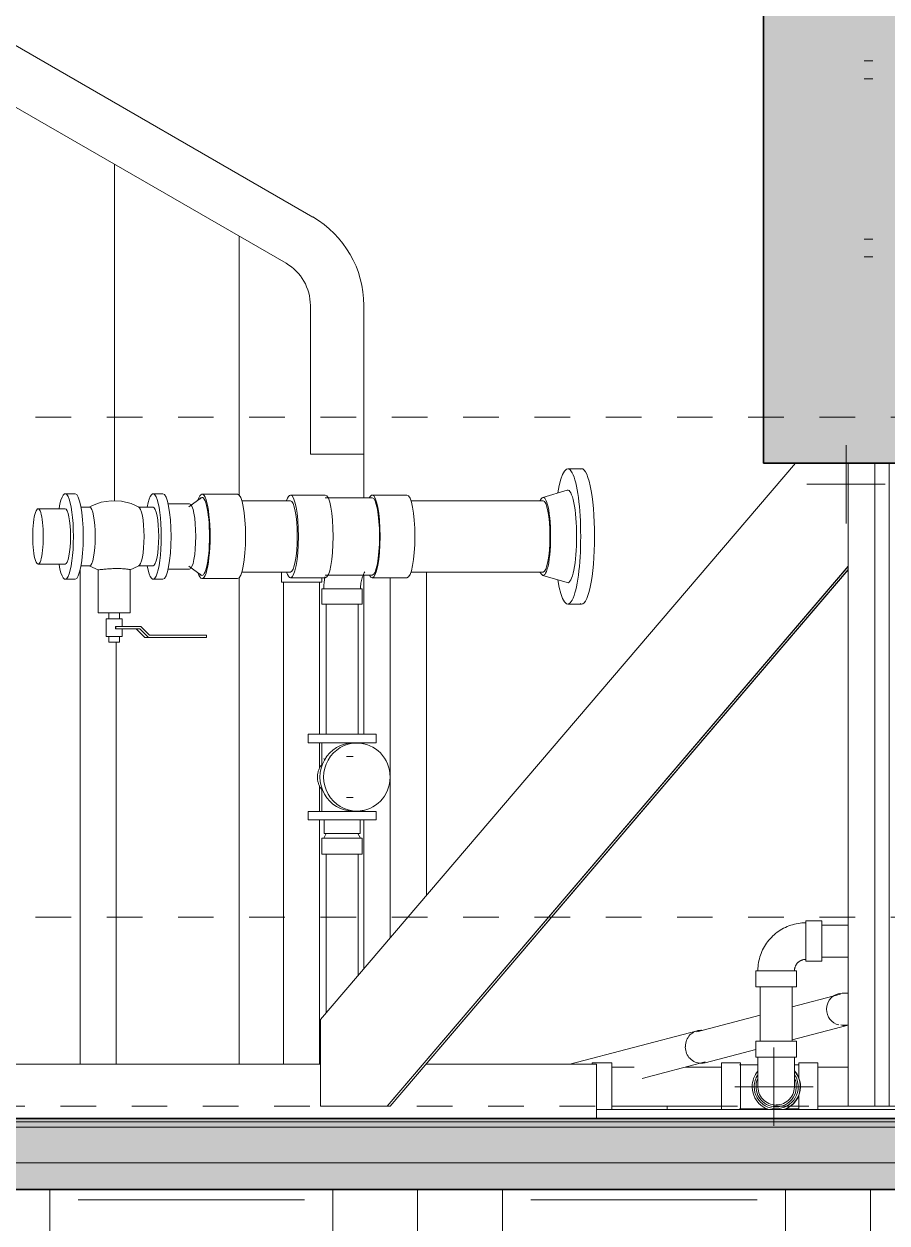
# Model space of a CAD drawing. Header units: metres. Extents: x 3 to 183, y -124 to 10.
# Drawn here: x 171.315 to 173.736, y -0.859 to 2.506 of the extents above; entities that cross this region are included whole.
import ezdxf

# ---------------------------------------------------------------- set-up
doc = ezdxf.new("R2010")
doc.units = ezdxf.units.M
doc.linetypes.add('Centre', pattern=[0.03175, 0.00635, -0.00475, 0.0159, -0.00475])
for name, color, linetype, lineweight in [('A-FLOR', 7, 'Continuous', 9), ('A-FLOR-HRAL', 7, 'Continuous', 9), ('A-FLOR-LEVL', 7, 'Continuous', 9), ('A-FLOR-MCUT', 7, 'Continuous', 9), ('A-ROOF', 7, 'Continuous', 9), ('A-WALL', 7, 'Continuous', 9), ('A-WALL-PATT', 7, 'Continuous', 9), ('C-BLDG-PADS', 7, 'Continuous', 9), ('C-TOPO', 7, 'Continuous', 9), ('I-WALL', 7, 'Continuous', 9), ('P-PIPE', 7, 'Continuous', 9), ('P-PIPE-CNTR', 7, 'Continuous', 9), ('S-COLS', 7, 'Continuous', 9), ('S-STRS', 7, 'Continuous', 9)]:
    doc.layers.add(name, color=color, linetype=linetype, lineweight=lineweight)

# ---------------------------------------------------------------- blocks, each defined once
blk = doc.blocks.new('YADRAN_LASQUEMAS_ARQ_MO_000_SITIO_rvt-4-Elevación 03')
at = {"layer": 'C-TOPO', "true_color": 0xaaaaaa}
h = blk.add_hatch(dxfattribs=at)
h.set_pattern_fill('FP_102', color=253, style=0, pattern_type=2)
h.set_pattern_definition([(0, (0.0162, 0), (0.635, 0.635), [0.635, -0.635]), (0, (0.0162, 0.2381), (0.635, 0.635), [0.635, -0.635]), (0, (0.0162, 0.47625), (0.635, 0.635), [0.635, -0.635]), (90, (0.09555, 0.5556), (-0.635, 0.635), [0.635, -0.635]), (90, (0.3337, 0.5556), (-0.635, 0.635), [0.635, -0.635]), (90, (0.5718, 0.5556), (-0.635, 0.635), [0.635, -0.635])])
h.paths.add_polyline_path([(91.9287, -1.6982), (99.3329, -1.6982), (99.3329, -0.765), (91.9287, -0.765), (91.9287, -1.6276)])
at = {"layer": 'C-BLDG-PADS', "color": 253, "lineweight": 18, "true_color": 0xaaaaaa}
for p, q in [((99.3329, -0.59), (91.9287, -0.59)), ((91.9287, -0.69), (99.3329, -0.69))]:
    blk.add_line(p, q, dxfattribs=at)
at = {"layer": 'C-TOPO', "color": 253, "true_color": 0xaaaaaa}
for p, q in [((94.6114, -0.413), (93.5114, -0.413)), ((95.3853, -0.413), (94.9067, -0.413)), ((95.3853, -0.413), (95.3853, -0.54)), ((95.3853, -0.413), (95.3853, -0.54))]:
    blk.add_line(p, q, dxfattribs=at)
blk = doc.blocks.new('YADRAN_LASQUEMAS_ARQ_MO_006_E02_rvt-4-Elevación 03')
at = {"layer": 'A-FLOR', "lineweight": 5, "true_color": 0x9a9a9a}
blk.add_hatch(color=253, dxfattribs=at).paths.add_polyline_path([(96.3742, -0.575), (99.3329, -0.575), (99.3328, -0.565), (99.0296, -0.565), (99.0306, -0.5696), (99.0273, -0.5693), (99.0264, -0.565), (98.9149, -0.565), (98.9151, -0.5673), (98.9119, -0.5669), (98.9117, -0.565), (92.2614, -0.565), (92.2602, -0.5677), (92.258, -0.5671), (92.2573, -0.565), (92.2142, -0.565), (92.2144, -0.5681), (92.2114, -0.5676), (92.211, -0.565), (91.9287, -0.565), (91.9287, -0.575), (96.318, -0.575)])
at = {"layer": 'A-FLOR', "true_color": 0x9a9a9a}
blk.add_hatch(color=253, dxfattribs=at).paths.add_polyline_path([(99.2088, -0.765), (99.3329, -0.765), (99.3329, -0.575), (91.9287, -0.575), (91.9287, -0.765), (99.1672, -0.765)])
at = {"layer": 'I-WALL', "true_color": 0x9a9a9a}
blk.add_hatch(color=253, dxfattribs=at).paths.add_polyline_path([(99.0152, 1.2738), (99.2005, 1.2738), (99.2005, 5.6243), (95.8542, 5.1402), (95.8542, 1.2738), (98.9934, 1.2738)])
at = {"layer": 'A-FLOR', "lineweight": 35}
for p, q in [((99.3329, -0.565), (91.9287, -0.565)), ((91.9287, -0.765), (99.3329, -0.765))]:
    blk.add_line(p, q, dxfattribs=at)
at = {"layer": 'A-FLOR-MCUT'}
blk.add_line((99.3329, -0.575), (91.9287, -0.575), dxfattribs=at)
at = {"layer": 'I-WALL', "lineweight": 35}
for p, q in [((95.8542, 5.1402), (95.8542, 1.2738)), ((95.8542, 1.2738), (99.2005, 1.2738))]:
    blk.add_line(p, q, dxfattribs=at)
blk = doc.blocks.new('M_Ball Valve - 50-150 mm - 150 mm-2178677-Elevación 03')
at = {"layer": 'P-PIPE'}
for p, q in [((93.9223, 1.188), (93.8949, 1.188)), ((94.1688, 1.188), (94.1414, 1.188)), ((93.9634, 1.1505), (93.9388, 1.1505)), ((94.1414, 1.1505), (94.1003, 1.1505)), ((93.9388, 0.9855), (93.9634, 0.9855)), ((94.1003, 0.9855), (94.1414, 0.9855)), ((93.8949, 0.948), (93.9223, 0.948)), ((93.9869, 0.9747), (93.9869, 0.8535)), ((94.0769, 0.8535), (94.0769, 0.9747)), ((94.1414, 0.948), (94.1688, 0.948)), ((93.9869, 0.8535), (93.9877, 0.8535)), ((93.9877, 0.8535), (94.0769, 0.8535)), ((94.0169, 0.8535), (94.0169, 0.837)), ((94.0469, 0.837), (94.0469, 0.8535)), ((94.0094, 0.837), (94.0094, 0.7875)), ((94.0098, 0.837), (94.0094, 0.837)), ((94.0543, 0.837), (94.0098, 0.837)), ((94.0361, 0.8091), (94.0361, 0.8155)), ((94.0367, 0.8155), (94.0361, 0.8155)), ((94.0361, 0.8091), (94.0367, 0.8091)), ((94.0367, 0.8091), (94.0367, 0.8155)), ((94.1065, 0.8155), (94.0367, 0.8155)), ((94.0367, 0.8091), (94.1039, 0.8091)), ((94.0544, 0.8155), (94.0544, 0.837)), ((94.0544, 0.7875), (94.0544, 0.8091)), ((94.1185, 0.7844), (94.0942, 0.8091)), ((94.1039, 0.8091), (94.1282, 0.7844)), ((94.1308, 0.7907), (94.1065, 0.8155)), ((94.0094, 0.7875), (94.0098, 0.7875)), ((94.0098, 0.7875), (94.0543, 0.7875)), ((94.0169, 0.7875), (94.0169, 0.771)), ((94.0469, 0.771), (94.0469, 0.7875)), ((94.1185, 0.7844), (94.1282, 0.7844)), ((94.1282, 0.7844), (94.291, 0.7844)), ((94.291, 0.7907), (94.1308, 0.7907)), ((94.291, 0.7844), (94.291, 0.7907)), ((94.0169, 0.771), (94.0171, 0.771)), ((94.0171, 0.771), (94.0468, 0.771))]:
    blk.add_line(p, q, dxfattribs=at)
at = {"layer": 'P-PIPE', "flags": 128}
for points in [[(94.102, 1.15), (94.08, 1.1603), (94.0531, 1.1672), (94.0238, 1.1685), (93.9954, 1.164), (93.971, 1.155), (93.9617, 1.15)], [(93.987, 0.9746), (93.9642, 0.9846), (93.9617, 0.986)], [(94.0768, 0.9746), (94.0995, 0.9846), (94.102, 0.986)]]:
    blk.add_lwpolyline(points, dxfattribs=at)
at = {"layer": 'P-PIPE'}
for centre, major_axis, start_param, end_param in [((93.8949, 1.068), (0, 0.12), 4.712389, 7.143009), ((93.9223, 1.068), (0, 0.12), 4.712389, 6.283185), ((94.1414, 1.068), (0, 0.12), 4.712389, 7.093368), ((94.1688, 1.068), (0, 0.12), 4.712389, 6.283185), ((93.9634, 1.068), (0, 0.0825), 4.712389, 6.283185), ((94.1003, 1.068), (0, 0.0825), 4.712389, 6.283185), ((94.1414, 1.068), (0, 0.0825), 4.712389, 6.283185), ((93.8949, 1.068), (0, 0.12), 2.281769, 4.712389), ((93.9223, 1.068), (0, 0.12), 3.141593, 4.712389), ((93.9634, 1.068), (0, 0.0825), 3.141593, 4.712389), ((94.1003, 1.068), (0, 0.0825), 3.141593, 4.712389), ((94.1414, 1.068), (0, 0.12), 2.33141, 4.712389), ((94.1414, 1.068), (0, 0.0825), 3.141593, 4.712389), ((94.1688, 1.068), (0, 0.12), 3.141593, 4.712389)]:
    blk.add_ellipse(centre, major_axis=major_axis, ratio=0.190401, start_param=start_param, end_param=end_param, dxfattribs=at)
blk.add_open_spline([(93.9877, 0.9746), (93.9887, 0.9746), (93.9915, 0.9748), (93.9977, 0.9754), (94.0034, 0.976), (94.0099, 0.9765), (94.0195, 0.9773), (94.0326, 0.9779), (94.0483, 0.9779), (94.0597, 0.9773), (94.067, 0.9765), (94.0714, 0.976), (94.0746, 0.9754), (94.0772, 0.9748), (94.077, 0.9746), (94.076, 0.9746)], degree=3, knots=[-1, -1, -1, -1, -0.888889, -0.833333, -0.777778, -0.722222, -0.666667, -0.555556, -0.444444, -0.333333, -0.277778, -0.222222, -0.166667, -0.111111, 0, 0, 0, 0], dxfattribs=at)
blk.add_open_spline([(93.9869, 0.9747), (93.9869, 0.9747), (93.9871, 0.9746), (93.9877, 0.9746)], degree=3, dxfattribs=at)
blk = doc.blocks.new('Plastico - Reducción - PL - Reducción-2183518-Elevación 03')
at = {"layer": 'P-PIPE'}
for p, q in [((94.3784, 1.1864), (94.2787, 1.1864)), ((94.2436, 1.1597), (94.1833, 1.1597)), ((94.2758, 1.1767), (94.2414, 1.1515)), ((94.1833, 0.9766), (94.2436, 0.9766)), ((94.2414, 0.9849), (94.2758, 0.9597)), ((94.2787, 0.9499), (94.3784, 0.9499))]:
    blk.add_line(p, q, dxfattribs=at)
for centre, major_axis, start_param, end_param in [((94.2787, 1.0682), (0, 0.1182), 4.712389, 6.824204), ((94.2787, 1.0682), (0, 0.1095), 4.712389, 6.544985), ((94.3784, 1.0682), (0, 0.1182), 4.712389, 6.283185), ((94.2436, 1.0682), (0, 0.0916), 3.141593, 6.283185), ((94.2787, 1.0682), (0, 0.1182), 2.600574, 4.712389), ((94.2787, 1.0682), (0, 0.1095), 2.879793, 4.712389), ((94.3784, 1.0682), (0, 0.1182), 3.141593, 4.712389)]:
    blk.add_ellipse(centre, major_axis=major_axis, ratio=0.190401, start_param=start_param, end_param=end_param, dxfattribs=at)
blk = doc.blocks.new('Generica - Tapa - GE - Tapa-2183559-Elevación 03')
at = {"layer": 'P-PIPE'}
for p, q in [((93.8949, 1.1458), (93.8185, 1.1458)), ((93.8185, 0.9903), (93.8949, 0.9903))]:
    blk.add_line(p, q, dxfattribs=at)
for centre, start_param, end_param in [((93.8185, 1.068), 4.712389, 7.853982), ((93.8949, 1.068), 4.712389, 6.283185), ((93.8185, 1.068), 1.570796, 4.712389), ((93.8949, 1.068), 3.141593, 4.712389)]:
    blk.add_ellipse(centre, major_axis=(0, 0.0778), ratio=0.190401, start_param=start_param, end_param=end_param, dxfattribs=at)
blk = doc.blocks.new('Plastico - Tee - PL - Tee-2183500-Elevación 03')
at = {"layer": 'P-PIPE'}
for p, q in [((94.6244, 1.1842), (94.5268, 1.1842)), ((94.8536, 1.1842), (94.756, 1.1842)), ((94.756, 1.1767), (94.6244, 1.1767)), ((94.5268, 0.9522), (94.6244, 0.9522)), ((94.6244, 0.9596), (94.756, 0.9596)), ((94.756, 0.9522), (94.8536, 0.9522)), ((94.6151, 0.9213), (94.6151, 0.878)), ((94.6161, 0.9213), (94.6151, 0.9213)), ((94.7283, 0.9213), (94.6161, 0.9213)), ((94.7283, 0.878), (94.7283, 0.9213)), ((94.6151, 0.878), (94.6161, 0.878)), ((94.6161, 0.878), (94.7283, 0.878))]:
    blk.add_line(p, q, dxfattribs=at)
at = {"layer": 'P-PIPE', "flags": 128}
for points in [[(94.6231, 0.9548), (94.622, 0.947), (94.6211, 0.9392), (94.6206, 0.9313), (94.6203, 0.9234), (94.6203, 0.9213)], [(94.723, 0.9213), (94.7231, 0.9252), (94.7233, 0.929), (94.7237, 0.9328), (94.7242, 0.9367), (94.7249, 0.9405), (94.7257, 0.9442), (94.7267, 0.9479), (94.7278, 0.9516), (94.7291, 0.9552), (94.7305, 0.9588), (94.732, 0.9623), (94.7337, 0.9658), (94.7355, 0.9691)]]:
    blk.add_lwpolyline(points, dxfattribs=at)
at = {"layer": 'P-PIPE'}
for centre, major_axis, start_param, end_param in [((94.5268, 1.0682), (0, 0.116), 0, 0.523599), ((94.5268, 1.0682), (0, 0.116), 3.141593, 6.283185), ((94.6244, 1.0682), (0, 0.116), 3.141593, 6.283185), ((94.756, 1.0682), (0, 0.116), 0, 0.345722), ((94.756, 1.0682), (0, 0.116), 3.141593, 6.283185), ((94.8536, 1.0682), (0, 0.116), 3.141593, 6.283185), ((94.756, 1.0682), (0, 0.1085), 3.141593, 6.283185), ((94.5268, 1.0682), (0, 0.116), 2.617994, 3.141593), ((94.756, 1.0682), (0, 0.116), 2.79587, 3.141593)]:
    blk.add_ellipse(centre, major_axis=major_axis, ratio=0.190401, start_param=start_param, end_param=end_param, dxfattribs=at)
blk = doc.blocks.new('Plastico - Reducción - PL - Reducción-2184753-Elevación 03')
at = {"layer": 'P-PIPE'}
for p, q in [((94.6151, 0.4893), (94.6151, 0.4448)), ((94.7283, 0.4864), (94.7283, 0.4893)), ((94.6203, 0.4448), (94.6222, 0.4411))]:
    blk.add_line(p, q, dxfattribs=at)
blk = doc.blocks.new('M_Check Valve - 50-300 mm - Flanged - 80 mm-2184639-Elevación 03')
at = {"layer": 'P-PIPE'}
for p, q in [((94.5762, 0.5134), (94.5762, 0.4893)), ((94.5784, 0.5134), (94.5762, 0.5134)), ((94.7671, 0.5134), (94.5784, 0.5134)), ((94.7672, 0.4893), (94.7672, 0.5134)), ((94.5762, 0.4893), (94.5784, 0.4893)), ((94.5784, 0.4893), (94.7671, 0.4893)), ((94.6144, 0.4893), (94.6144, 0.4221)), ((94.713, 0.4884), (94.7026, 0.4884)), ((94.729, 0.4863), (94.729, 0.4893)), ((94.7026, 0.4502), (94.6841, 0.4502)), ((94.6144, 0.3637), (94.6144, 0.2965)), ((94.6841, 0.3356), (94.7026, 0.3356)), ((94.5762, 0.2965), (94.5762, 0.2724)), ((94.5784, 0.2965), (94.5762, 0.2965)), ((94.5762, 0.2724), (94.5784, 0.2724)), ((94.7671, 0.2965), (94.5784, 0.2965)), ((94.5784, 0.2724), (94.7671, 0.2724)), ((94.7026, 0.2974), (94.713, 0.2974)), ((94.729, 0.2965), (94.729, 0.2995)), ((94.7672, 0.2724), (94.7672, 0.2965))]:
    blk.add_line(p, q, dxfattribs=at)
at = {"layer": 'P-PIPE', "flags": 128}
blk.add_lwpolyline([(94.6138, 0.4273), (94.6124, 0.4254), (94.6112, 0.4235), (94.61, 0.4216), (94.6089, 0.4196), (94.6079, 0.4175), (94.607, 0.4155), (94.6062, 0.4134), (94.6054, 0.4112), (94.6047, 0.4091), (94.6041, 0.4069), (94.6036, 0.4047), (94.6032, 0.4025), (94.6029, 0.4003), (94.6026, 0.398), (94.6025, 0.3958), (94.6024, 0.3935), (94.6024, 0.3913), (94.6025, 0.389), (94.6027, 0.3868), (94.603, 0.3845), (94.6034, 0.3823), (94.6038, 0.3801), (94.6044, 0.3779), (94.605, 0.3757), (94.6057, 0.3736), (94.6065, 0.3715), (94.6074, 0.3694), (94.6084, 0.3673), (94.6094, 0.3653), (94.6105, 0.3633), (94.6118, 0.3614), (94.613, 0.3595), (94.6144, 0.3577)], dxfattribs=at)
at = {"layer": 'P-PIPE'}
for centre, start_param, end_param in [((94.7026, 0.3929), 0, 3.141593), ((94.713, 0.3929), 0, 3.141593), ((94.713, 0.3929), 3.141593, 6.283185)]:
    blk.add_ellipse(centre, major_axis=(0, 0.0955), ratio=0.976242, start_param=start_param, end_param=end_param, dxfattribs=at)
blk = doc.blocks.new('Plastico - Codo - PL - Codo-2184908-Elevación 03')
at = {"layer": 'P-PIPE'}
for p, q in [((94.5011, 0.9682), (94.5011, 0.9402)), ((94.6143, 0.9402), (94.6143, 0.9522)), ((94.5011, 0.9402), (94.5702, 0.9402)), ((94.5702, 0.9402), (94.6143, 0.9402))]:
    blk.add_line(p, q, dxfattribs=at)
blk = doc.blocks.new('Plastico - Codo - PL - Codo-V544-Elevación 03')
at = {"layer": 'P-PIPE'}
blk.add_line((95.4285, -0.4087), (95.3735, -0.4087), dxfattribs=at)
for centre, end_param in [((95.3735, -0.4761), 0.33942), ((95.4285, -0.4761), 2.832174)]:
    blk.add_ellipse(centre, major_axis=(0, 0.0674), ratio=0.000416, start_param=0, end_param=end_param, dxfattribs=at)
blk = doc.blocks.new('Plastico - Reducción - PL - Reducción-V545-Elevación 03')
at = {"layer": 'P-PIPE'}
for p, q in [((94.6214, 0.2724), (94.6214, 0.2343)), ((94.7219, 0.2343), (94.7219, 0.2724)), ((94.6151, 0.221), (94.6151, 0.176)), ((94.7283, 0.221), (94.6151, 0.221)), ((94.6272, 0.2343), (94.6203, 0.221)), ((94.6214, 0.2343), (94.672, 0.2343)), ((94.672, 0.2343), (94.7219, 0.2343)), ((94.723, 0.221), (94.7161, 0.2343)), ((94.7283, 0.176), (94.7283, 0.221)), ((94.6151, 0.176), (94.7283, 0.176))]:
    blk.add_line(p, q, dxfattribs=at)
blk = doc.blocks.new('Plastico - Tee - PL - Tee-2189450-Elevación 03')
at = {"layer": 'P-PIPE'}
for p, q in [((95.7894, -0.4087), (95.7359, -0.4087)), ((95.8386, -0.4144), (95.7894, -0.4144)), ((95.9531, -0.4144), (95.9405, -0.4144)), ((96.0066, -0.4087), (95.9531, -0.4087)), ((95.7894, -0.5379), (95.8639, -0.5379)), ((95.9159, -0.5379), (95.9531, -0.5379))]:
    blk.add_line(p, q, dxfattribs=at)
at = {"layer": 'P-PIPE', "flags": 128}
for points in [[(95.7864, -0.4144), (95.7906, -0.4144), (95.7947, -0.4144), (95.7989, -0.4144), (95.803, -0.4144), (95.8071, -0.4144), (95.8111, -0.4144), (95.8151, -0.4144), (95.8191, -0.4144), (95.823, -0.4144), (95.8269, -0.4144), (95.8307, -0.4144), (95.8344, -0.4144), (95.8381, -0.4144)], [(95.8639, -0.5379), (95.8617, -0.5379), (95.8588, -0.5379), (95.8558, -0.5379), (95.8526, -0.5379), (95.8494, -0.5379), (95.846, -0.5379), (95.8425, -0.5379), (95.839, -0.5379), (95.8354, -0.5379), (95.8317, -0.5379), (95.8279, -0.5379), (95.824, -0.5379), (95.8201, -0.5379), (95.8162, -0.5379), (95.8122, -0.5379), (95.8081, -0.5379), (95.804, -0.5379), (95.7999, -0.5379), (95.7958, -0.5379), (95.7916, -0.5379), (95.7875, -0.5379), (95.7864, -0.5379)]]:
    blk.add_lwpolyline(points, dxfattribs=at)
at = {"layer": 'P-PIPE'}
for centre, ratio, start_param, end_param in [((95.7359, -0.4761), 0.000416, 0, 1.570796), ((95.7894, -0.4761), 0.000416, 0, 1.570796), ((95.8903, -0.4761), 1, 4.712389, 5.441127), ((95.9531, -0.4761), 0.000416, 0, 1.21566), ((96.0066, -0.4761), 0.000416, 0, 1.570796), ((95.7359, -0.4761), 0.000416, 1.570796, 2.832174), ((95.7894, -0.4761), 0.000416, 1.570796, 2.832174), ((95.8903, -0.4761), 1, 3.451011, 4.712389), ((95.9531, -0.4761), 0.000416, 1.925933, 2.832174), ((96.0066, -0.4761), 0.000416, 1.570796, 2.832174)]:
    blk.add_ellipse(centre, major_axis=(0, 0.0674), ratio=ratio, start_param=start_param, end_param=end_param, dxfattribs=at)
blk = doc.blocks.new('Plastico - Codo - PL - Codo-V546-Elevación 03')
at = {"layer": 'P-PIPE'}
for p, q in [((95.8328, -0.3481), (95.8328, -0.3931)), ((95.8894, -0.3481), (95.8328, -0.3481)), ((95.946, -0.3481), (95.8894, -0.3481)), ((95.946, -0.3931), (95.946, -0.3481)), ((95.8328, -0.3931), (95.8894, -0.3931)), ((95.8894, -0.3931), (95.946, -0.3931)), ((95.8894, -0.5327), (95.8894, -0.5327))]:
    blk.add_line(p, q, dxfattribs=at)
at = {"layer": 'P-PIPE', "flags": 128}
for points in [[(95.838, -0.3931), (95.838, -0.3964), (95.838, -0.3997), (95.838, -0.403), (95.838, -0.4063), (95.838, -0.4096), (95.838, -0.4128), (95.838, -0.416), (95.838, -0.4192), (95.838, -0.4224), (95.838, -0.4254), (95.838, -0.4285), (95.838, -0.4314), (95.838, -0.4344), (95.838, -0.4372), (95.838, -0.44), (95.838, -0.4427), (95.838, -0.4453), (95.838, -0.4478), (95.838, -0.4503), (95.838, -0.4527), (95.838, -0.4549), (95.838, -0.4571), (95.838, -0.4592), (95.8381, -0.4611), (95.8381, -0.463), (95.8381, -0.4647), (95.8381, -0.4663), (95.8381, -0.4678), (95.8381, -0.4692), (95.8381, -0.4705), (95.8381, -0.4716), (95.8381, -0.4726), (95.8381, -0.4735), (95.8381, -0.4743), (95.8381, -0.4749), (95.8381, -0.4754), (95.8381, -0.4758), (95.8381, -0.476), (95.8381, -0.4761), (95.8381, -0.4761)], [(95.9408, -0.4761), (95.9408, -0.4761), (95.9408, -0.4759), (95.9408, -0.4755), (95.9408, -0.4751), (95.9408, -0.4745), (95.9408, -0.4737), (95.9408, -0.4729), (95.9408, -0.4719), (95.9408, -0.4708), (95.9408, -0.4696), (95.9408, -0.4682), (95.9408, -0.4667), (95.9408, -0.4651), (95.9408, -0.4634), (95.9408, -0.4616), (95.9407, -0.4597), (95.9407, -0.4577), (95.9407, -0.4555), (95.9407, -0.4533), (95.9407, -0.4509), (95.9407, -0.4485), (95.9407, -0.446), (95.9407, -0.4434), (95.9407, -0.4407), (95.9407, -0.438), (95.9407, -0.4351), (95.9407, -0.4322), (95.9407, -0.4293), (95.9407, -0.4263), (95.9407, -0.4232), (95.9407, -0.4201), (95.9407, -0.4169), (95.9407, -0.4137), (95.9407, -0.4105), (95.9407, -0.4072), (95.9407, -0.4039), (95.9407, -0.4006), (95.9407, -0.3973), (95.9407, -0.394), (95.9407, -0.3931)]]:
    blk.add_lwpolyline(points, dxfattribs=at)
at = {"layer": 'P-PIPE'}
for major_axis, start_param, end_param in [((0, 0.0566), 1.149357, 3.141593), ((0, 0.0566), 3.141593, 5.148926), ((0, 0.0514), 1.499983, 3.141593), ((0, 0.0513), 3.141593, 4.793219)]:
    blk.add_ellipse((95.8894, -0.4761), major_axis=major_axis, ratio=1, start_param=start_param, end_param=end_param, dxfattribs=at)
blk = doc.blocks.new('Plastico - Reducción - PL - Reducción-2189985-Elevación 03')
at = {"layer": 'P-PIPE'}
for major_axis, start_param, end_param in [((0, 0.0674), 0.868394, 1.570796), ((0, 0.0674), 4.712389, 5.414523), ((0, 0.0617), 0.985099, 1.570796), ((0, 0.0617), 4.712389, 5.309476), ((0, 0.0674), 1.570796, 2.832174), ((0, 0.0618), 1.570796, 4.712389), ((0, 0.0674), 3.451011, 4.712389)]:
    blk.add_ellipse((95.8895, -0.4761), major_axis=major_axis, ratio=1, start_param=start_param, end_param=end_param, dxfattribs=at)
blk = doc.blocks.new('Plastico - Codo - PL - Codo-V547-Elevación 03')
at = {"layer": 'P-PIPE'}
for p, q in [((96.0174, -0.011), (95.9724, -0.011)), ((95.9724, -0.1242), (96.0174, -0.1242)), ((95.8328, -0.1506), (95.8328, -0.1956)), ((95.946, -0.1506), (95.8328, -0.1506)), ((95.946, -0.1956), (95.946, -0.1506)), ((95.8328, -0.1956), (95.946, -0.1956))]:
    blk.add_line(p, q, dxfattribs=at)
at = {"layer": 'P-PIPE', "flags": 128}
for points in [[(95.9724, -0.0162), (95.967, -0.0163), (95.9617, -0.0166), (95.9563, -0.0172), (95.951, -0.0179), (95.9457, -0.0189), (95.9405, -0.0201), (95.9353, -0.0215), (95.9301, -0.023), (95.9251, -0.0248), (95.9201, -0.0268), (95.9152, -0.029), (95.9104, -0.0314), (95.9056, -0.034), (95.901, -0.0367), (95.8965, -0.0397), (95.8922, -0.0428), (95.8879, -0.0461), (95.8838, -0.0496), (95.8798, -0.0532), (95.876, -0.057), (95.8723, -0.0609), (95.8688, -0.065), (95.8655, -0.0692), (95.8623, -0.0735), (95.8593, -0.078), (95.8565, -0.0826), (95.8539, -0.0873), (95.8515, -0.092), (95.8492, -0.0969), (95.8472, -0.1019), (95.8453, -0.1069), (95.8437, -0.1121), (95.8422, -0.1172), (95.841, -0.1225), (95.84, -0.1277), (95.8392, -0.1331), (95.8386, -0.1384), (95.8382, -0.1438), (95.838, -0.1491), (95.838, -0.1506)], [(95.9407, -0.1506), (95.9408, -0.1493), (95.9408, -0.1481), (95.941, -0.1468), (95.9411, -0.1455), (95.9414, -0.1443), (95.9416, -0.1431), (95.942, -0.1418), (95.9423, -0.1406), (95.9428, -0.1394), (95.9432, -0.1383), (95.9438, -0.1371), (95.9443, -0.136), (95.9449, -0.1349), (95.9456, -0.1338), (95.9463, -0.1327), (95.947, -0.1317), (95.9478, -0.1307), (95.9486, -0.1297), (95.9494, -0.1288), (95.9503, -0.1279), (95.9513, -0.127), (95.9522, -0.1262), (95.9532, -0.1254), (95.9542, -0.1246), (95.9553, -0.1239), (95.9564, -0.1233), (95.9575, -0.1227), (95.9586, -0.1221), (95.9598, -0.1216), (95.9609, -0.1211), (95.9621, -0.1206), (95.9633, -0.1202), (95.9645, -0.1199), (95.9658, -0.1196), (95.967, -0.1194), (95.9683, -0.1192), (95.9695, -0.1191), (95.9708, -0.119), (95.9721, -0.1189), (95.9724, -0.1189)]]:
    blk.add_lwpolyline(points, dxfattribs=at)
at = {"layer": 'P-PIPE'}
for centre in [(95.9724, -0.0676), (96.0174, -0.0676)]:
    blk.add_ellipse(centre, major_axis=(0, 0.0566), ratio=0.000416, start_param=0, end_param=3.141593, dxfattribs=at)
blk = doc.blocks.new('M_Flange - Weld Neck - Steel - Class 300 - Standard-2191496-Elevación 03')
at = {"layer": 'P-PIPE'}
for p, q in [((95.3437, 1.2582), (95.3048, 1.2582)), ((95.3034, 1.198), (95.2346, 1.1776)), ((95.2346, 0.9588), (95.3034, 0.9384)), ((95.3048, 0.8782), (95.3437, 0.8782))]:
    blk.add_line(p, q, dxfattribs=at)
for centre, major_axis, start_param, end_param in [((95.3048, 1.0682), (0, 0.19), 4.712389, 7.155795), ((95.3437, 1.0682), (0, 0.19), 4.712389, 6.404016), ((95.2357, 1.0682), (0, 0.1095), 4.712389, 6.68414), ((95.3048, 1.0682), (0, 0.13), 4.712389, 6.339634), ((95.2357, 1.0682), (0, 0.1096), 2.738886, 4.712389), ((95.3048, 1.0682), (0, 0.19), 2.268983, 4.712389), ((95.3048, 1.0682), (0, 0.13), 3.085144, 4.712389), ((95.3437, 1.0682), (0, 0.19), 3.020762, 4.712389)]:
    blk.add_ellipse(centre, major_axis=major_axis, ratio=0.190401, start_param=start_param, end_param=end_param, dxfattribs=at)
blk = doc.blocks.new('Railing - Railing-2196175-Elevación 03')
at = {"layer": 'A-FLOR-HRAL'}
for p, q in [((96.1607, 2.4024), (96.1361, 2.4024)), ((96.1361, 2.3524), (96.1607, 2.3524)), ((96.1607, 1.9024), (96.1361, 1.9024)), ((96.1361, 1.8524), (96.1607, 1.8524))]:
    blk.add_line(p, q, dxfattribs=at)
blk = doc.blocks.new('FCA_N_Columna de acero - 75 x 75 mm-2199668-Elevación 03')
at = {"layer": 'S-COLS'}
for p, q in [((96.0911, 1.2738), (96.0911, -0.5305)), ((96.1665, -0.5305), (96.1665, 1.2738)), ((96.0911, -0.5305), (96.103, -0.5305)), ((96.154, -0.5305), (96.103, -0.5305)), ((96.154, -0.5305), (96.1661, -0.5305)), ((96.1665, -0.5305), (96.1661, -0.5305))]:
    blk.add_line(p, q, dxfattribs=at)
blk = doc.blocks.new('FCA_N_Columna de acero - 75 x 75 mm-V611-Elevación 03')
at = {"layer": 'S-COLS'}
for p, q in [((96.206, -0.5305), (96.206, 1.2738)), ((96.1934, -0.5305), (96.1665, -0.5305)), ((96.1934, -0.5305), (96.2055, -0.5305)), ((96.206, -0.5305), (96.2055, -0.5305))]:
    blk.add_line(p, q, dxfattribs=at)

msp = doc.modelspace()

# ---------------------------------------------------------------- hatches: boundary and pattern name
at = {"layer": 'A-WALL-PATT', "true_color": 0x008040}
h = msp.add_hatch(dxfattribs=at)
h.set_pattern_fill('FP_103', color=116, style=0, pattern_type=2)
h.set_pattern_definition([(90, (172.2687, 0), (-0.34998, 2e-17), [])])
h.paths.add_polyline_path([(171.1927, -0.413), (171.4726, -0.413), (171.4726, 0.9769), (171.4694, 0.9641), (171.4639, 0.9521), (171.458, 0.948), (171.4306, 0.948), (171.4247, 0.9521), (171.4192, 0.9641), (171.4122, 0.9903), (171.3542, 0.9903), (171.3504, 0.9929), (171.3468, 1.0007), (171.3438, 1.013), (171.3414, 1.0291), (171.3394, 1.068), (171.3414, 1.1069), (171.3448, 1.1271), (171.3468, 1.1354), (171.3504, 1.1432), (171.3542, 1.1458), (171.4134, 1.1458), (171.4145, 1.1529), (171.4192, 1.172), (171.4247, 1.184), (171.4306, 1.188), (171.458, 1.188), (171.4639, 1.184), (171.4694, 1.172), (171.4745, 1.1505), (171.4991, 1.1505), (171.5306, 1.1634), (171.5574, 1.1683), (171.5886, 1.1668), (171.6126, 1.1608), (171.636, 1.1505), (171.6606, 1.1505), (171.6635, 1.1632), (171.666, 1.1727), (171.6731, 1.1852), (171.6771, 1.188), (171.7045, 1.188), (171.7104, 1.184), (171.7159, 1.172), (171.7196, 1.1597), (171.7793, 1.1597), (171.7852, 1.1566), (171.8031, 1.1706), (171.809, 1.1827), (171.8144, 1.1864), (171.9141, 1.1864), (171.9199, 1.1824), (171.926, 1.1682), (172.0514, 1.1687), (172.0568, 1.1802), (172.0625, 1.1842), (172.1601, 1.1842), (172.1662, 1.1793), (172.1674, 1.1767), (172.2683, 1.1767), (172.2682, 1.2986), (172.1183, 1.2989), (172.1183, 1.7163), (172.1136, 1.7517), (172.1, 1.7846), (172.0782, 1.8129), (172.0499, 1.8346), (171.2799, 2.2792), (170.4478, 1.9256), (170.4047, 1.901), (170.3635, 1.861), (170.337, 1.8209), (170.3188, 1.7713), (170.3127, 1.7189), (170.3127, 1.2835), (170.1627, 1.2825), (170.1627, 0.5885), (170.281, 0.5877), (170.2871, 0.5852), (170.2924, 0.5812), (170.2964, 0.576), (170.2989, 0.57), (170.2996, 0.562), (170.2989, 0.5571), (170.2964, 0.551), (170.2924, 0.5459), (170.2871, 0.5419), (170.2766, 0.5388), (170.2812, 0.5385), (170.2889, 0.5385), (170.2889, 0.0838), (170.2924, 0.0812), (170.2964, 0.076), (170.2992, 0.0676), (170.2998, 0.0635), (170.2989, 0.0571), (170.2964, 0.051), (170.2889, 0.0419), (170.2889, -0.4115), (170.3503, -0.4115), (170.3503, -0.413), (171.1428, -0.413)])
h.paths.add_polyline_path([(172.1471, -0.413), (172.1471, -0.2871), (172.1627, -0.2688), (172.1627, 0.176), (172.1508, 0.176), (172.1508, 0.221), (172.1561, 0.2211), (172.1629, 0.2343), (172.1571, 0.2343), (172.1561, 0.2724), (172.1438, 0.2724), (172.1438, -0.413)])
h.paths.add_polyline_path([(172.043, -0.413), (172.043, 0.9402), (172.0369, 0.9402), (172.0369, 0.9682), (171.926, 0.9682), (171.9236, 0.962), (171.9199, 0.954), (171.9141, 0.9499), (171.8144, 0.9499), (171.8085, 0.954), (171.8029, 0.9668), (171.7835, 0.9795), (171.7793, 0.9766), (171.719, 0.9766), (171.7159, 0.9641), (171.709, 0.9512), (171.7045, 0.948), (171.6771, 0.948), (171.6712, 0.9521), (171.6657, 0.9641), (171.6604, 0.9855), (171.636, 0.9855), (171.612, 0.9746), (171.612, 0.8535), (171.5825, 0.8535), (171.5825, 0.837), (171.59, 0.837), (171.59, 0.8155), (171.6422, 0.8155), (171.6665, 0.7907), (171.8267, 0.7907), (171.8267, 0.7844), (171.6542, 0.7844), (171.6299, 0.8091), (171.59, 0.8091), (171.59, 0.7875), (171.5825, 0.7875), (171.5817, 0.771), (171.5734, 0.771), (171.5734, -0.413), (172.0116, -0.413)])
h.paths.add_polyline_path([(170.189, -0.4115), (170.189, 0.0385), (170.1627, 0.0385), (170.1627, -0.4115), (170.1872, -0.4115)])
h.paths.add_polyline_path([(172.252, -0.1642), (172.2683, -0.1451), (172.2683, 0.2724), (172.2576, 0.2724), (172.2566, 0.2343), (172.252, 0.2339), (172.2587, 0.221), (172.264, 0.221), (172.264, 0.176), (172.252, 0.176), (172.252, -0.003)])
h.paths.add_polyline_path([(170.189, 0.0885), (170.189, 0.5385), (170.1627, 0.5385), (170.1627, 0.0885), (170.1872, 0.0885)])
h.paths.add_polyline_path([(172.1438, 0.2965), (172.1501, 0.2965), (172.1494, 0.3588), (172.1438, 0.3682), (172.1438, 0.3102)])
h.paths.add_polyline_path([(172.2646, 0.2965), (172.2683, 0.2974), (172.2683, 0.3), (172.2646, 0.2995), (172.2646, 0.2974)])
h.paths.add_polyline_path([(172.1438, 0.4167), (172.1501, 0.4299), (172.1501, 0.4893), (172.1438, 0.4893), (172.1438, 0.4176)])
h.paths.add_polyline_path([(172.2683, 0.4858), (172.2683, 0.4893), (172.2646, 0.4884), (172.2646, 0.4863)])
h.paths.add_polyline_path([(172.1627, 0.5134), (172.1627, 0.878), (172.1509, 0.878), (172.1518, 0.9213), (172.1566, 0.9213), (172.1583, 0.9522), (172.15, 0.9522), (172.15, 0.9402), (172.1438, 0.9402), (172.1438, 0.5134), (172.1561, 0.5134)])
h.paths.add_polyline_path([(172.2683, 0.5134), (172.2683, 0.9596), (172.2669, 0.9596), (172.2609, 0.9409), (172.2581, 0.9213), (172.2638, 0.9213), (172.2638, 0.878), (172.252, 0.878), (172.252, 0.5134)])
h.paths.add_polyline_path([(171.8028, 0.967), (171.8028, 0.967), (171.7996, 0.9693)])

# ---------------------------------------------------------------- linework, layer by layer
at = {"layer": 'A-FLOR', "color": 8, "true_color": 0x808080}
for q in [(173.8537, -0.54), (172.921, -0.565)]:
    msp.add_line((172.921, -0.54), q, dxfattribs=at)
at = {"layer": 'A-FLOR-LEVL', "color": 253, "linetype": 'Centre', "true_color": 0xaaaaaa}
for p, q in [((152.9469, 1.4024), (180.3032, 1.4024)), ((152.9469, 0), (180.3032, 0)), ((154.2169, -0.5305), (179.0332, -0.5305))]:
    msp.add_line(p, q, dxfattribs=at)
at = {"layer": 'A-ROOF'}
for p, q in [((172.1249, 1.9645), (171.2901, 2.4465)), ((172.2683, 1.2986), (172.2683, 1.7163))]:
    msp.add_line(p, q, dxfattribs=at)
for major_axis in [(0, 0.2867), (0, 0.1367)]:
    msp.add_ellipse((171.9816, 1.7163), major_axis=major_axis, ratio=0.999944, start_param=4.712389, end_param=5.759587, dxfattribs=at)
at = {"layer": 'A-WALL'}
msp.add_line((173.1189, -0.54), (173.1189, -0.5311), dxfattribs=at)
at = {"layer": 'I-WALL'}
for p, q in [((172.0499, 1.8346), (171.2799, 2.2792)), ((172.1183, 1.2986), (172.1183, 1.7163)), ((172.2683, 1.2986), (172.1183, 1.2986)), ((172.2683, 1.1767), (172.2683, 1.2986)), ((172.2683, 0.5134), (172.2683, 0.9596)), ((172.2683, 0.4858), (172.2683, 0.4893)), ((172.2683, 0.2965), (172.2683, 0.3)), ((172.2683, -0.1451), (172.2683, 0.2724))]:
    msp.add_line(p, q, dxfattribs=at)
msp.add_ellipse((171.9816, 1.7163), major_axis=(0, 0.1367), ratio=0.999944, start_param=4.712389, end_param=5.759587, dxfattribs=at)
at = {"layer": 'P-PIPE'}
for p, q in [((172.0625, 1.1682), (171.926, 1.1682)), ((172.7714, 1.1682), (172.4004, 1.1682)), ((171.4722, 0.9754), (171.4722, -0.413)), ((171.926, 0.9682), (172.0625, 0.9682)), ((172.3425, 0.9522), (172.3425, -0.0581)), ((172.4004, 0.9682), (172.7714, 0.9682)), ((172.4441, 0.0609), (172.4441, 0.9682)), ((172.0426, 0.9402), (172.0426, -0.413)), ((172.1442, 0.5134), (172.1442, 0.9402)), ((172.1624, 0.878), (172.1624, 0.5134)), ((172.2524, 0.5134), (172.2524, 0.878)), ((171.5738, -0.413), (171.5738, 0.771)), ((172.1442, 0.4174), (172.1442, 0.4893)), ((172.1442, 0.2965), (172.1442, 0.3681)), ((172.1442, -0.413), (172.1442, 0.2724)), ((172.1624, 0.176), (172.1624, -0.2692)), ((172.2524, -0.1638), (172.2524, 0.176)), ((173.6268, -0.0226), (173.5531, -0.0226)), ((173.5531, -0.1126), (173.6268, -0.1126)), ((173.3801, -0.1956), (173.3801, -0.3481)), ((173.4701, -0.3481), (173.4701, -0.1956)), ((173.6057, -0.216), (173.4696, -0.2518)), ((173.6268, -0.2138), (173.6107, -0.2138)), ((173.3804, -0.2752), (173.2027, -0.3219)), ((173.2033, -0.3193), (172.8466, -0.413)), ((173.4696, -0.3448), (173.6268, -0.3036)), ((173.6107, -0.3038), (173.6268, -0.3038)), ((173.2256, -0.409), (173.3685, -0.3714)), ((172.4441, -0.413), (172.4441, -0.411)), ((173.0269, -0.4211), (172.9642, -0.4211)), ((173.0494, -0.4528), (173.2261, -0.4063)), ((173.2716, -0.4211), (173.1699, -0.4211)), ((173.6268, -0.4211), (173.5423, -0.4211)), ((172.9642, -0.5311), (173.2716, -0.5311)), ((173.5423, -0.5311), (173.8537, -0.5311))]:
    msp.add_line(p, q, dxfattribs=at)
for centre, major_axis, ratio, start_param, end_param in [((172.0625, 1.0682), (0, 0.1), 0.190401, 4.712389, 6.283185), ((172.7714, 1.0682), (0, 0.1), 0.190401, 4.712389, 6.283185), ((172.0625, 1.0682), (0, 0.1), 0.190401, 3.141593, 4.712389), ((172.7714, 1.0682), (0, 0.1), 0.190401, 3.141593, 4.712389), ((173.6107, -0.2588), (0, 0.045), 0.983667, 0, 1.570796), ((173.6107, -0.2588), (0, 0.045), 0.983667, 1.570796, 2.912032), ((173.2147, -0.3628), (-0.0114, 0.0435), 0.973721, 6.032662, 7.603459), ((173.2147, -0.3628), (-0.0114, 0.0435), 0.973721, 5.967554, 6.032662), ((173.6172, -0.2595), (-0.0114, 0.0435), 0.973721, 2.62927, 2.89107), ((173.6172, -0.2595), (-0.0114, 0.0435), 0.973721, 2.89107, 3.008527), ((173.2141, -0.3655), (-0.0114, 0.0435), 0.973721, 1.292118, 1.320273), ((173.2141, -0.3655), (-0.0114, 0.0435), 0.973721, 1.320273, 2.89107), ((173.2147, -0.3628), (-0.0114, 0.0435), 0.973721, 1.320273, 1.348428), ((173.2141, -0.3655), (-0.0114, 0.0435), 0.973721, 2.89107, 3.152869)]:
    msp.add_ellipse(centre, major_axis=major_axis, ratio=ratio, start_param=start_param, end_param=end_param, dxfattribs=at)
at = {"layer": 'P-PIPE-CNTR'}
for p, q in [((173.6211, 1.1044), (173.6211, 1.3244)), ((173.5111, 1.2144), (173.7311, 1.2144)), ((173.419, -0.5861), (173.419, -0.3661)), ((173.309, -0.4761), (173.529, -0.4761))]:
    msp.add_line(p, q, dxfattribs=at)
at = {"layer": 'S-STRS'}
for p, q in [((172.1471, -0.2871), (173.4795, 1.2738)), ((172.3337, -0.5305), (173.6268, 0.9843)), ((173.6268, 0.9838), (172.3341, -0.5305)), ((172.3417, -0.5305), (173.6268, 0.975)), ((173.6268, 0.9745), (172.3421, -0.5305)), ((172.1471, -0.5305), (172.1471, -0.2871)), ((172.3337, -0.5305), (172.1471, -0.5305)), ((172.3341, -0.5305), (172.3337, -0.5305)), ((172.3417, -0.5305), (172.3341, -0.5305)), ((172.3421, -0.5305), (172.3417, -0.5305))]:
    msp.add_line(p, q, dxfattribs=at)

# ---------------------------------------------------------------- block references
at = {"lineweight": 5}
for name in ['YADRAN_LASQUEMAS_ARQ_MO_006_E02_rvt-4-Elevación 03', 'YADRAN_LASQUEMAS_ARQ_MO_000_SITIO_rvt-4-Elevación 03']:
    msp.add_blockref(name, (77.5357, 0), dxfattribs=at)
at = {"layer": 'A-FLOR-HRAL'}
msp.add_blockref('Railing - Railing-2196175-Elevación 03', (77.5357, 0), dxfattribs=at)
at = {"layer": 'P-PIPE'}
for name in ['M_Flange - Weld Neck - Steel - Class 300 - Standard-2191496-Elevación 03', 'M_Ball Valve - 50-150 mm - 150 mm-2178677-Elevación 03', 'Plastico - Reducción - PL - Reducción-2183518-Elevación 03', 'Plastico - Tee - PL - Tee-2183500-Elevación 03', 'Generica - Tapa - GE - Tapa-2183559-Elevación 03', 'Plastico - Codo - PL - Codo-2184908-Elevación 03', 'M_Check Valve - 50-300 mm - Flanged - 80 mm-2184639-Elevación 03', 'Plastico - Reducción - PL - Reducción-2184753-Elevación 03', 'Plastico - Reducción - PL - Reducción-V545-Elevación 03', 'Plastico - Codo - PL - Codo-V547-Elevación 03', 'Plastico - Codo - PL - Codo-V546-Elevación 03', 'Plastico - Codo - PL - Codo-V544-Elevación 03', 'Plastico - Tee - PL - Tee-2189450-Elevación 03', 'Plastico - Reducción - PL - Reducción-2189985-Elevación 03']:
    msp.add_blockref(name, (77.5357, 0), dxfattribs=at)
at = {"layer": 'S-COLS'}
for name in ['FCA_N_Columna de acero - 75 x 75 mm-2199668-Elevación 03', 'FCA_N_Columna de acero - 75 x 75 mm-V611-Elevación 03']:
    msp.add_blockref(name, (77.5357, 0), dxfattribs=at)

doc.saveas('drawing.dxf')
